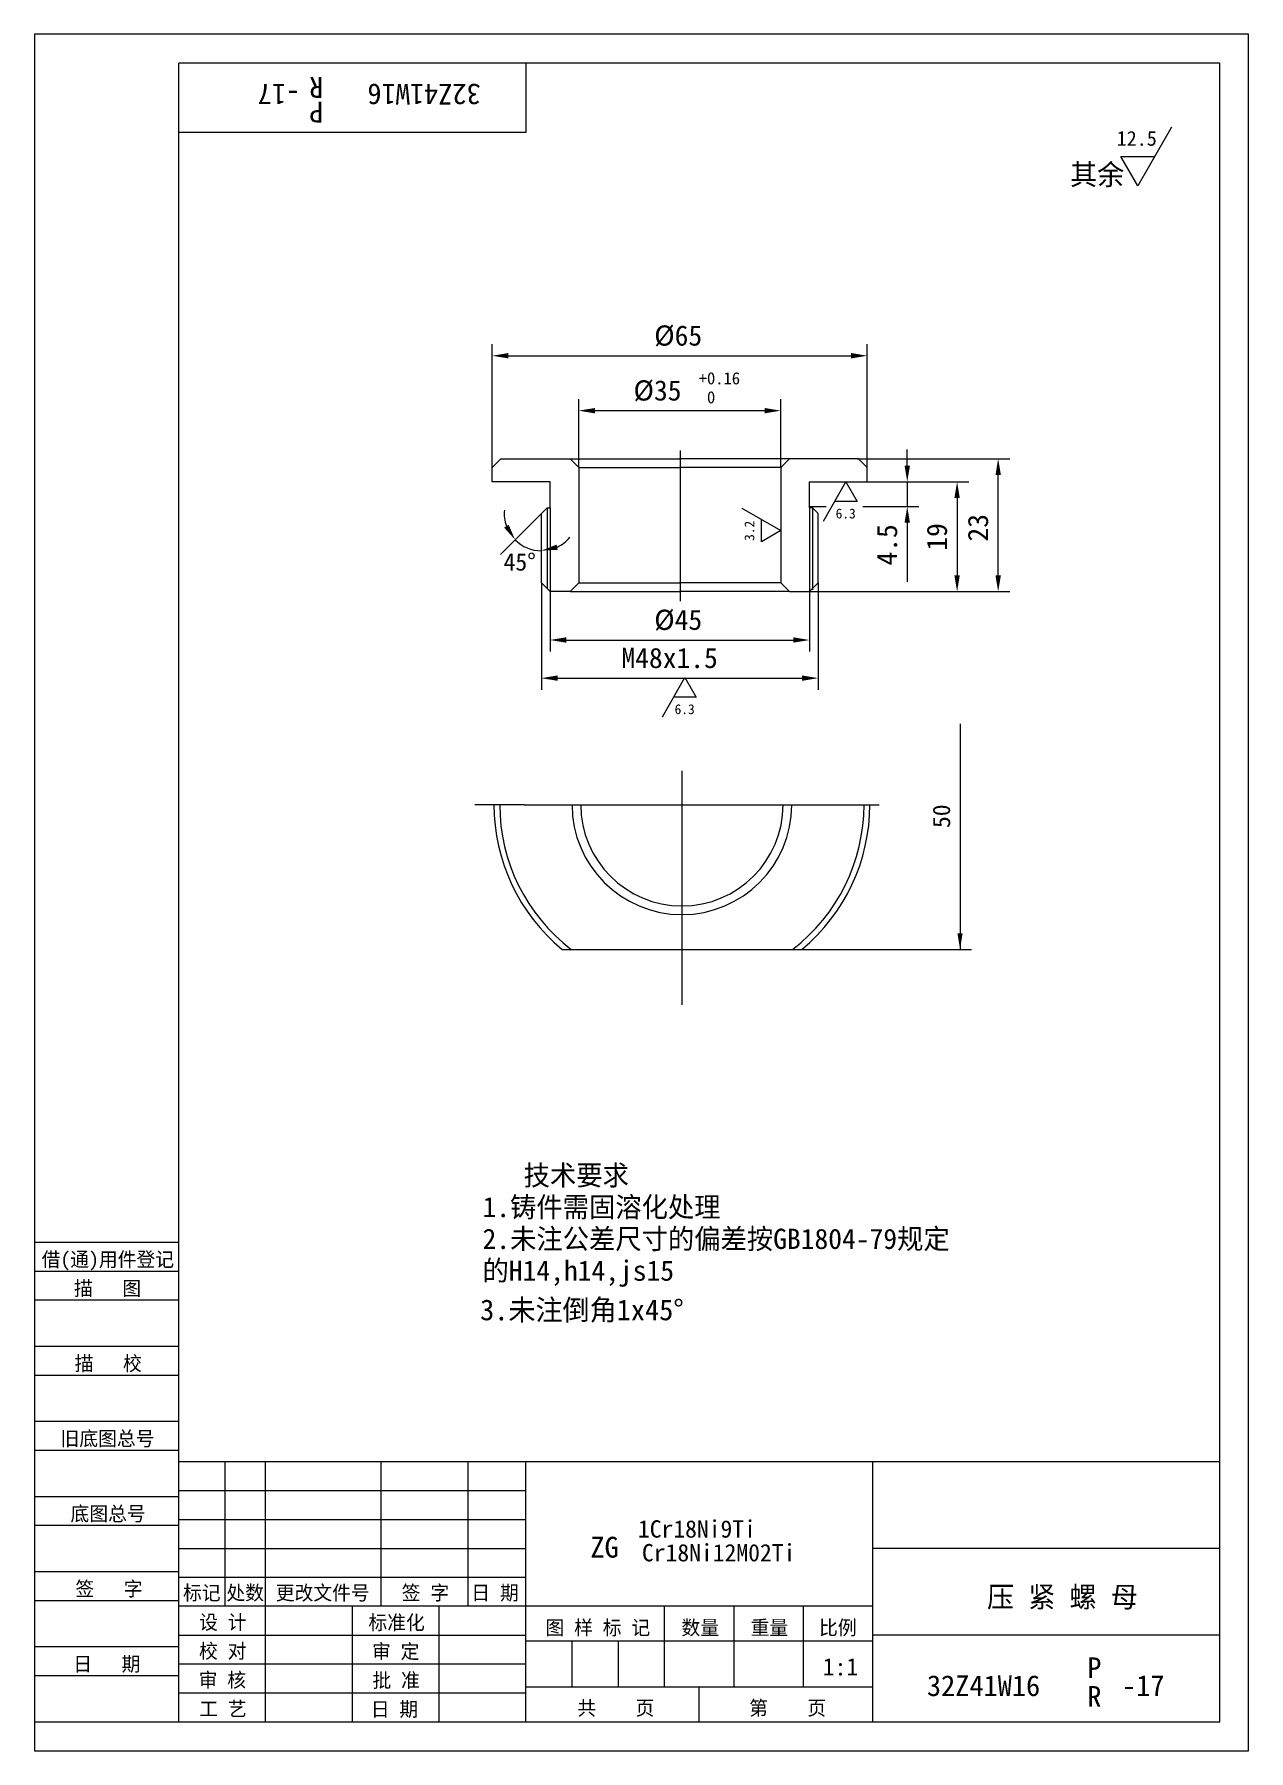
# Model space of a CAD drawing. Header units: metres. Extents: x 0 to 210, y 0 to 297.
import ezdxf

# ---------------------------------------------------------------- set-up
doc = ezdxf.new("R2010")
doc.units = ezdxf.units.M
for name, color, linetype in [('C', 6, 'Continuous'), ('D', 1, 'Continuous'), ('FL', 5, 'Continuous'), ('T', 7, 'Continuous'), ('TL', 4, 'Continuous')]:
    doc.layers.add(name, color=color, linetype=linetype)

# ---------------------------------------------------------------- blocks, each defined once
blk = doc.blocks.new('TUKUN4')
at = {"layer": 'FL'}
for p, q in [((0, 297), (0, 0)), ((210, 297), (0, 297)), ((210, 0), (210, 297)), ((0, 78), (25, 78)), ((0, 70), (25, 70)), ((0, 65), (25, 65)), ((0, 57), (25, 57)), ((0, 52), (25, 52)), ((33, 25), (33, 50)), ((40, 5), (40, 50)), ((60, 25), (60, 50)), ((75, 25), (75, 50)), ((25, 45), (85, 45)), ((0, 44), (25, 44)), ((0, 39), (25, 39)), ((25, 40), (85, 40)), ((25, 35), (85, 35)), ((0, 31), (25, 31)), ((25, 30), (85, 30)), ((0, 26), (25, 26)), ((70, 5), (70, 25)), ((0, 18), (25, 18)), ((25, 20), (85, 20)), ((25, 15), (85, 15)), ((0, 13), (25, 13)), ((25, 10), (85, 10)), ((0, 0), (210, 0))]:
    blk.add_line(p, q, dxfattribs=at)
at = {"layer": 'TL'}
for p, q in [((25, 5), (25, 292)), ((205, 292), (25, 292)), ((85, 292), (85, 280)), ((205, 5), (205, 292)), ((85, 280), (25, 280)), ((0, 88), (25, 88)), ((0, 83), (25, 83)), ((205, 50), (25, 50)), ((85, 5), (85, 50)), ((145, 5), (145, 50)), ((205, 35), (145, 35)), ((145, 25), (25, 25)), ((55, 5), (55, 25)), ((109, 11), (109, 25)), ((121, 11), (121, 25)), ((133, 11), (133, 25)), ((85, 19), (145, 19)), ((93, 11), (93, 19)), ((101, 11), (101, 19)), ((205, 20), (145, 20)), ((145, 11), (85, 11)), ((115, 5), (115, 11)), ((0, 5), (205, 5))]:
    blk.add_line(p, q, dxfattribs=at)
at = {"layer": 'T'}
for s, p in [('借(通)用件登记', (1.26, 83.76)), ('描   图', (6.86, 78.76)), ('描   校', (6.98, 65.76)), ('旧底图总号', (4.52, 52.76)), ('底图总号', (6.25, 39.76)), ('签   字', (7.1, 26.76)), ('标记', (25.71, 26.07)), ('处数', (33.22, 26.07)), ('更改文件号', (41.75, 26.07)), ('签 字', (63.53, 26.07)), ('日 期', (75.57, 26.07)), ('设 计', (28.5, 20.99)), ('标准化', (57.77, 20.93)), ('图 样 标 记', (88.4, 20.04)), ('数量', (111.92, 20.04)), ('重量', (123.88, 20.04)), ('比例', (135.7, 20.04)), ('校 对', (28.48, 15.99)), ('审 定', (58.39, 15.93)), ('日   期', (6.72, 13.76)), ('审 核', (28.41, 10.99)), ('批 准', (58.46, 10.93)), ('共    页', (93.91, 6.13)), ('第    页', (123.62, 6.13)), ('工 艺', (28.52, 5.99)), ('日 期', (58.18, 5.93))]:
    blk.add_text(s, height=2.5, dxfattribs=at).set_placement(p)

msp = doc.modelspace()

# ---------------------------------------------------------------- linework, layer by layer
at = {"layer": 'C'}
for p, q in [((111.68, 224.96), (111.68, 198.94)), ((111.99, 169.55), (111.99, 149.01)), ((84.78, 163.68), (76.18, 163.68)), ((84.78, 163.68), (138.47, 163.68)), ((138.47, 163.68), (146.13, 163.68)), ((111.99, 149.01), (111.99, 133.65)), ((111.99, 133.65), (111.99, 129.08))]:
    msp.add_line(p, q, dxfattribs=at)
at = {"layer": 'D'}
for p, q in [((196.68, 280.95), (190.83, 270.81)), ((187.9, 275.88), (193.75, 275.88)), ((190.83, 270.81), (187.9, 275.88)), ((79.18, 222.06), (79.18, 243.38)), ((81.98, 241.38), (141.25, 241.38)), ((144.05, 222.06), (144.05, 243.38)), ((94.15, 222.06), (94.15, 233.88)), ((96.95, 231.88), (126.28, 231.88)), ((129.08, 222.06), (129.08, 233.88)), ((142.34, 223.56), (168.68, 223.56)), ((150.96, 222.36), (150.96, 225.16)), ((166.68, 203.36), (166.68, 220.76)), ((136.46, 212.78), (140.36, 219.54)), ((140.36, 219.54), (142.31, 216.16)), ((144.05, 219.56), (152.96, 219.56)), ((150.96, 219.56), (150.96, 215.28)), ((152.96, 219.56), (161.58, 219.56)), ((87.68, 214.06), (80.6, 206.99)), ((88.68, 215.06), (88.68, 201.04)), ((89.18, 215.06), (89.18, 190.19)), ((122.36, 215.03), (129.12, 211.13)), ((134.05, 215.28), (136.93, 215.28)), ((134.05, 215.06), (134.05, 190.19)), ((134.55, 215.06), (134.55, 200.88)), ((142.31, 216.16), (138.41, 216.16)), ((143.28, 215.28), (152.96, 215.28)), ((159.58, 216.76), (159.58, 203.36)), ((125.74, 209.18), (125.74, 213.08)), ((129.12, 211.13), (125.74, 209.18)), ((150.96, 212.48), (150.96, 209.68)), ((150.96, 209.68), (150.96, 202.25)), ((87.68, 202.06), (87.68, 183.59)), ((135.55, 202.06), (135.55, 183.59)), ((134.05, 200.56), (161.58, 200.56)), ((161.58, 200.56), (168.68, 200.56)), ((91.98, 192.19), (131.25, 192.19)), ((90.48, 185.59), (132.75, 185.59)), ((108.61, 178.92), (112.51, 185.68)), ((112.51, 185.68), (114.46, 182.3)), ((114.46, 182.3), (110.56, 182.3)), ((160.09, 177.69), (160.09, 138.65)), ((132.72, 138.65), (162.09, 138.65))]:
    msp.add_line(p, q, dxfattribs=at)
for start, end in [(174.59, 199.79), (225, 270), (295.21, 320.41)]:
    msp.add_arc((87.68, 214.06), 6.42, start, end, dxfattribs=at)
for points in [[(81.98, 241.85), (81.98, 240.92), (79.18, 241.38)], [(141.25, 241.85), (141.25, 240.92), (144.05, 241.38)], [(96.95, 232.34), (96.95, 231.41), (94.15, 231.88)], [(126.28, 232.34), (126.28, 231.41), (129.08, 231.88)], [(166.22, 220.76), (167.15, 220.76), (166.68, 223.56)], [(150.49, 222.36), (151.43, 222.36), (150.96, 219.56)], [(159.11, 216.76), (160.04, 216.76), (159.58, 219.56)], [(150.49, 212.48), (151.43, 212.48), (150.96, 215.28)], [(82.03, 212.14), (81.24, 211.64), (83.14, 209.53)], [(90.51, 207.8), (90.31, 208.71), (87.68, 207.65)], [(159.11, 203.36), (160.04, 203.36), (159.58, 200.56)], [(166.22, 203.36), (167.15, 203.36), (166.68, 200.56)], [(91.98, 192.66), (91.98, 191.73), (89.18, 192.19)], [(131.25, 192.66), (131.25, 191.73), (134.05, 192.19)], [(90.48, 186.06), (90.48, 185.13), (87.68, 185.59)], [(132.75, 186.06), (132.75, 185.13), (135.55, 185.59)], [(160.54, 141.45), (160.09, 138.65), (159.64, 141.45)]]:
    msp.add_solid(points, dxfattribs=at)
at = {"layer": 'TL'}
for p, q in [((80.68, 223.56), (79.18, 222.06)), ((80.68, 223.56), (92.65, 223.56)), ((92.65, 223.56), (111.66, 223.56)), ((94.15, 222.06), (92.65, 223.56)), ((130.58, 223.56), (111.57, 223.56)), ((129.08, 222.06), (130.58, 223.56)), ((142.55, 223.56), (130.58, 223.56)), ((142.55, 223.56), (144.05, 222.06)), ((79.18, 219.56), (79.18, 222.06)), ((94.15, 222.06), (111.66, 222.06)), ((94.15, 222.06), (94.15, 202.06)), ((129.08, 222.06), (111.57, 222.06)), ((129.08, 222.06), (129.08, 202.06)), ((144.05, 219.56), (144.05, 222.06)), ((89.18, 219.56), (79.18, 219.56)), ((89.18, 215.06), (89.18, 219.56)), ((134.05, 215.06), (134.05, 219.56)), ((134.05, 219.56), (144.05, 219.56)), ((88.68, 215.06), (87.68, 214.06)), ((87.68, 202.06), (87.68, 214.06)), ((88.68, 215.06), (89.18, 215.06)), ((134.55, 215.06), (134.05, 215.06)), ((134.55, 215.06), (135.55, 214.06)), ((135.55, 202.06), (135.55, 214.06)), ((89.18, 200.56), (87.68, 202.06)), ((92.65, 200.56), (94.15, 202.06)), ((94.15, 202.06), (111.66, 202.06)), ((129.08, 202.06), (111.57, 202.06)), ((130.58, 200.56), (129.08, 202.06)), ((134.05, 200.56), (135.55, 202.06)), ((92.65, 200.56), (89.18, 200.56)), ((92.65, 200.56), (111.66, 200.56)), ((130.58, 200.56), (111.57, 200.56)), ((130.58, 200.56), (134.05, 200.56)), ((91.26, 138.65), (132.72, 138.65))]:
    msp.add_line(p, q, dxfattribs=at)
for radius, start, end in [(32.5, 180, 230.36), (31.5, 180, 232.61), (19, 180, 0), (17.5, 180, 0), (31.5, 307.39, 0), (32.5, 309.64, 0)]:
    msp.add_arc((111.99, 163.68), radius, start, end, dxfattribs=at)

# ---------------------------------------------------------------- block references
at = {"layer": 'D'}
msp.add_blockref('TUKUN4', (0, 0), dxfattribs=at)

# ---------------------------------------------------------------- texts
for s, height, rotation, p in [('-17', 3.6, 180, (45.97, 288.43)), ('R', 3.6, 180, (50, 289.59)), ('32Z41W16', 3.6, 180, (77.19, 288.42)), ('P', 3.6, 180, (50, 285.33)), ('3.2', 1.7, 90, (124.51, 209.35)), ('4.5', 3.5, 90, (149.21, 205.08)), ('19', 3.5, 90, (157.83, 207.65)), ('23', 3.5, 90, (164.93, 209.23)), ('50', 3, 90, (158.37, 159.66))]:
    msp.add_text(s, height=height, rotation=rotation, dxfattribs=at).set_placement(p)
for s, height, p in [('12.5', 2.55, (187.18, 277.72)), ('其余', 3.6, (179.12, 270.94)), ('%%C65', 3.5, (107.2, 243.13)), ('+0.16', 2.1, (114.9, 236.43)), ('%%C35', 3.5, (103.62, 233.63)), (' 0', 2.1, (114.9, 233.14)), ('6.3', 1.7, (138.58, 213.23)), ('45%%d', 3, (81.15, 204.2)), ('%%C45', 3.5, (107.2, 193.94)), ('M48x1.5', 3.5, (101.53, 187.34)), ('6.3', 1.7, (110.73, 179.37)), ('技术要求', 3.5, (84.62, 97.82)), ('1.铸件需固溶化处理', 3.5, (77.51, 92.32)), ('2.未注公差尺寸的偏差按GB1804-79规定', 3.5, (77.51, 86.82)), ('的H14,h14,js15', 3.5, (77.51, 81.32)), ('3.未注倒角1x45%%d', 3.6, (77.09, 74.48)), ('1Cr18Ni9Ti', 3, (104.38, 36.87)), ('ZG', 3.6, (96.16, 33.41)), ('Cr18Ni12M02Ti', 3, (105.08, 32.76)), ('压 紧 螺 母', 3.6, (164.76, 24.81)), ('1:1', 3, (136.34, 13.01)), ('P', 3.6, (182.09, 12.55)), ('32Z41W16', 3.6, (154.36, 9.45)), ('-17', 3.6, (188.09, 9.46)), ('R', 3.6, (182.09, 7.59))]:
    msp.add_text(s, height=height, dxfattribs=at).set_placement(p)

doc.saveas('drawing.dxf')
